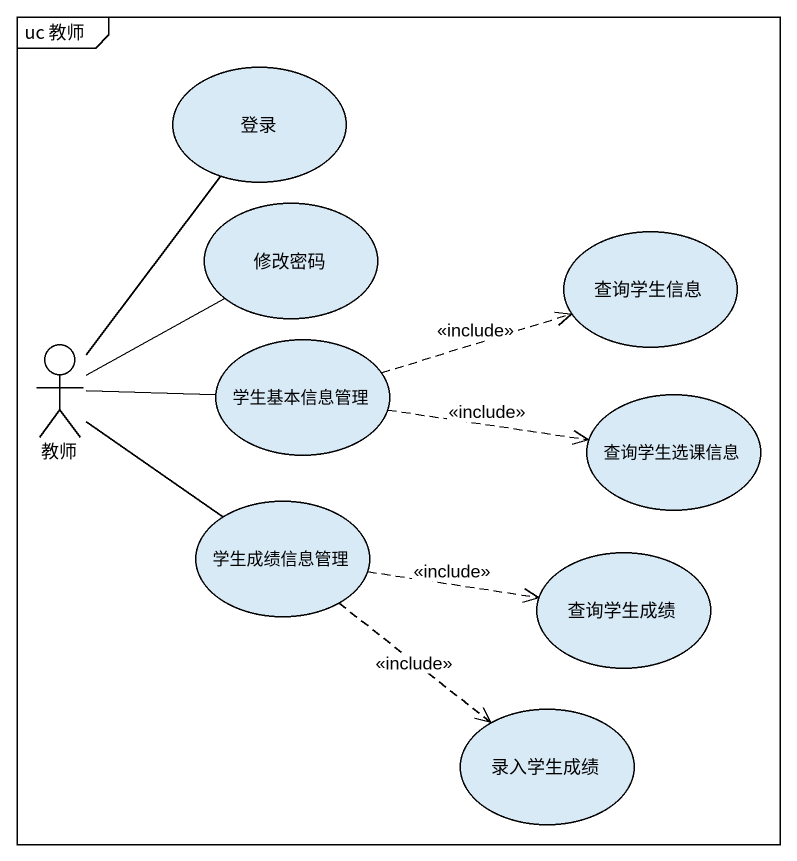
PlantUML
@startuml
mainframe uc 教师
usecase 登录
usecase 修改密码
usecase 查询学生信息
actor 教师
usecase 学生基本信息管理
usecase 查询学生选课信息
usecase 学生成绩信息管理
usecase 查询学生成绩
usecase 录入学生成绩
教师 -up- 登录
教师 -up- 修改密码
教师 -right- 学生基本信息管理
教师 -- 学生成绩信息管理
学生基本信息管理 .right.> 查询学生信息 : <<include>>
学生基本信息管理 .right.> 查询学生选课信息 : <<include>>
学生成绩信息管理 .right.> 查询学生成绩 : <<include>>
学生成绩信息管理 ..> 录入学生成绩 : <<include>>
@enduml
